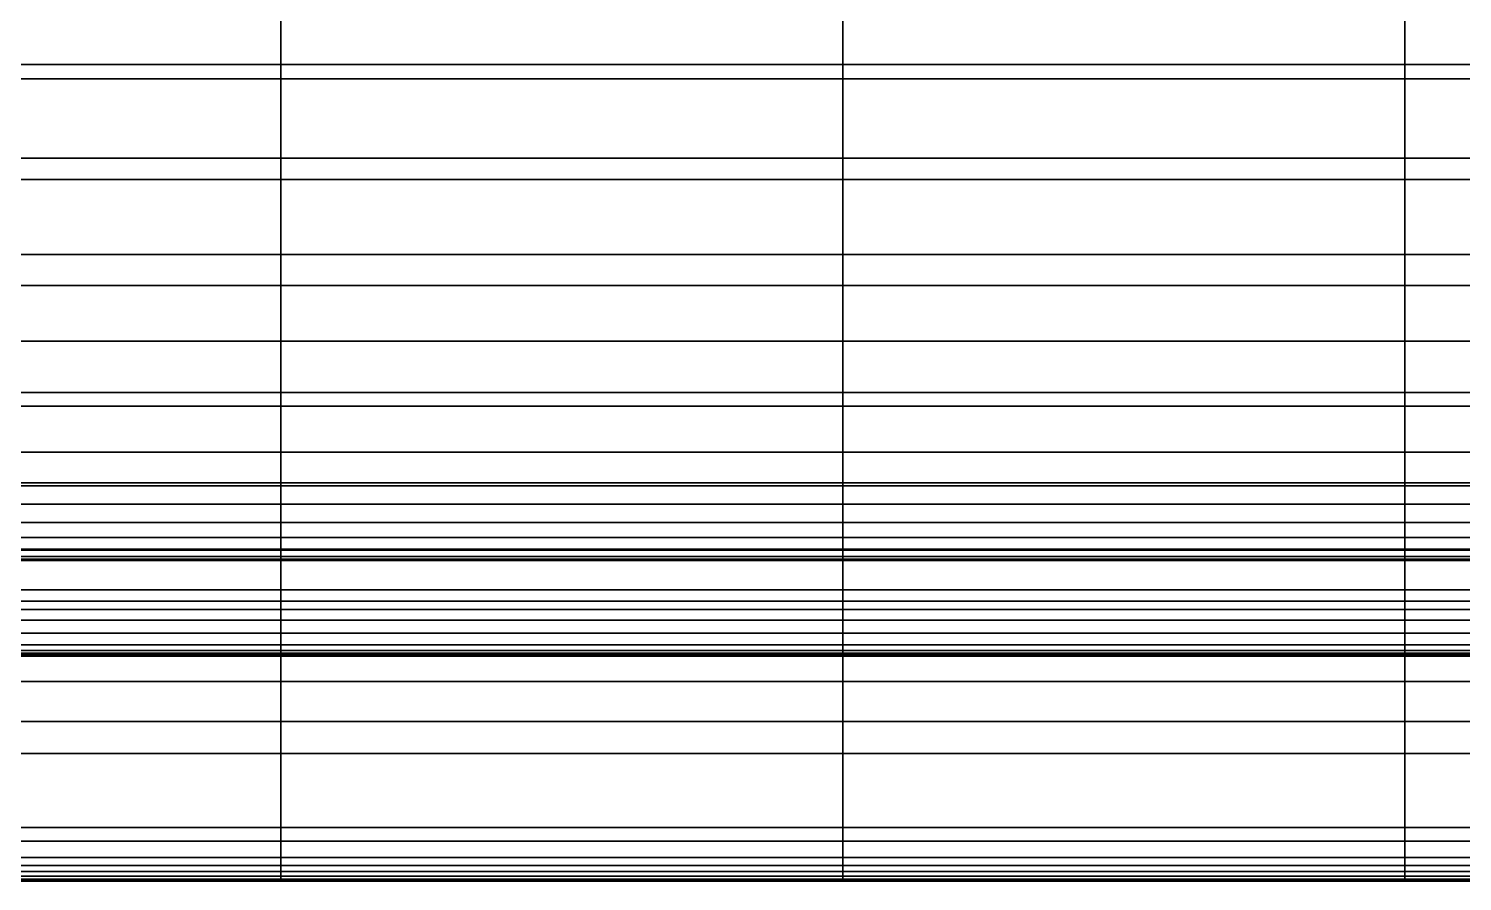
# Model space of a CAD drawing. Header units: inches. Extents: x -89 to 111, y 0 to 7.
# Drawn here: x -82.7 to -76.4, y 0 to 3.74 of the extents above; entities that cross this region are included whole.
import ezdxf

# ---------------------------------------------------------------- set-up
doc = ezdxf.new("R2010")
doc.units = ezdxf.units.IN
doc.header["$MEASUREMENT"] = 0

msp = doc.modelspace()

# ---------------------------------------------------------------- linework, layer by layer
for points in [[(-81.5926, 3.5845, -1.7464), (-84.0617, 3.5845, -1.7464), (-84.0617, 3.9788, -1.6608), (-81.5926, 3.9788, -1.6608)], [(-79.1235, 3.5845, -1.7464), (-81.5926, 3.5845, -1.7464), (-81.5926, 3.9788, -1.6608), (-79.1235, 3.9788, -1.6608)], [(-76.6543, 3.5845, -1.7464), (-79.1235, 3.5845, -1.7464), (-79.1235, 3.9788, -1.6608), (-76.6543, 3.9788, -1.6608)], [(-74.1852, 3.5845, -1.7464), (-76.6543, 3.5845, -1.7464), (-76.6543, 3.9788, -1.6608), (-74.1852, 3.9788, -1.6608)], [(-81.5926, 3.9211, -0.8165), (-84.0617, 3.9211, -0.8165), (-84.0617, 3.521, -0.8966), (-81.5926, 3.521, -0.8966)], [(-79.1235, 3.9211, -0.8165), (-81.5926, 3.9211, -0.8165), (-81.5926, 3.521, -0.8966), (-79.1235, 3.521, -0.8966)], [(-76.6543, 3.9211, -0.8165), (-79.1235, 3.9211, -0.8165), (-79.1235, 3.521, -0.8966), (-76.6543, 3.521, -0.8966)], [(-74.1852, 3.9211, -0.8165), (-76.6543, 3.9211, -0.8165), (-76.6543, 3.521, -0.8966), (-74.1852, 3.521, -0.8966)], [(-81.5926, 3.1723, -1.809), (-84.0617, 3.1723, -1.809), (-84.0617, 3.5845, -1.7464), (-81.5926, 3.5845, -1.7464)], [(-79.1235, 3.1723, -1.809), (-81.5926, 3.1723, -1.809), (-81.5926, 3.5845, -1.7464), (-79.1235, 3.5845, -1.7464)], [(-76.6543, 3.1723, -1.809), (-79.1235, 3.1723, -1.809), (-79.1235, 3.5845, -1.7464), (-76.6543, 3.5845, -1.7464)], [(-74.1852, 3.1723, -1.809), (-76.6543, 3.1723, -1.809), (-76.6543, 3.5845, -1.7464), (-74.1852, 3.5845, -1.7464)], [(-81.5926, 3.521, -0.8966), (-84.0617, 3.521, -0.8966), (-84.0617, 3.0792, -0.9491), (-81.5926, 3.0792, -0.9491)], [(-79.1235, 3.521, -0.8966), (-81.5926, 3.521, -0.8966), (-81.5926, 3.0792, -0.9491), (-79.1235, 3.0792, -0.9491)], [(-76.6543, 3.521, -0.8966), (-79.1235, 3.521, -0.8966), (-79.1235, 3.0792, -0.9491), (-76.6543, 3.0792, -0.9491)], [(-74.1852, 3.521, -0.8966), (-76.6543, 3.521, -0.8966), (-76.6543, 3.0792, -0.9491), (-74.1852, 3.0792, -0.9491)], [(-81.5926, 2.7495, -1.8339), (-84.0617, 2.7495, -1.8339), (-84.0617, 3.1723, -1.809), (-81.5926, 3.1723, -1.809)], [(-79.1235, 2.7495, -1.8339), (-81.5926, 2.7495, -1.8339), (-81.5926, 3.1723, -1.809), (-79.1235, 3.1723, -1.809)], [(-76.6543, 2.7495, -1.8339), (-79.1235, 2.7495, -1.8339), (-79.1235, 3.1723, -1.809), (-76.6543, 3.1723, -1.809)], [(-74.1852, 2.7495, -1.8339), (-76.6543, 2.7495, -1.8339), (-76.6543, 3.1723, -1.809), (-74.1852, 3.1723, -1.809)], [(-81.5926, 3.0792, -0.9491), (-84.0617, 3.0792, -0.9491), (-84.0617, 2.6141, -0.9722), (-81.5926, 2.6141, -0.9722)], [(-79.1235, 3.0792, -0.9491), (-81.5926, 3.0792, -0.9491), (-81.5926, 2.6141, -0.9722), (-79.1235, 2.6141, -0.9722)], [(-76.6543, 3.0792, -0.9491), (-79.1235, 3.0792, -0.9491), (-79.1235, 2.6141, -0.9722), (-76.6543, 2.6141, -0.9722)], [(-74.1852, 3.0792, -0.9491), (-76.6543, 3.0792, -0.9491), (-76.6543, 2.6141, -0.9722), (-74.1852, 2.6141, -0.9722)], [(-81.5926, 2.3692, -1.8389), (-84.0617, 2.3692, -1.8389), (-84.0617, 2.7495, -1.8339), (-81.5926, 2.7495, -1.8339)], [(-79.1235, 2.3692, -1.8389), (-81.5926, 2.3692, -1.8389), (-81.5926, 2.7495, -1.8339), (-79.1235, 2.7495, -1.8339)], [(-76.6543, 2.3692, -1.8389), (-79.1235, 2.3692, -1.8389), (-79.1235, 2.7495, -1.8339), (-76.6543, 2.7495, -1.8339)], [(-74.1852, 2.3692, -1.8389), (-76.6543, 2.3692, -1.8389), (-76.6543, 2.7495, -1.8339), (-74.1852, 2.7495, -1.8339)], [(-81.5926, 2.6141, -0.9722), (-84.0617, 2.6141, -0.9722), (-84.0617, 2.1439, -0.9643), (-81.5926, 2.1439, -0.9643)], [(-79.1235, 2.6141, -0.9722), (-81.5926, 2.6141, -0.9722), (-81.5926, 2.1439, -0.9643), (-79.1235, 2.1439, -0.9643)], [(-76.6543, 2.6141, -0.9722), (-79.1235, 2.6141, -0.9722), (-79.1235, 2.1439, -0.9643), (-76.6543, 2.1439, -0.9643)], [(-74.1852, 2.6141, -0.9722), (-76.6543, 2.6141, -0.9722), (-76.6543, 2.1439, -0.9643), (-74.1852, 2.1439, -0.9643)], [(-81.5926, 2.0845, -1.8419), (-84.0617, 2.0845, -1.8419), (-84.0617, 2.3692, -1.8389), (-81.5926, 2.3692, -1.8389)], [(-79.1235, 2.0845, -1.8419), (-81.5926, 2.0845, -1.8419), (-81.5926, 2.3692, -1.8389), (-79.1235, 2.3692, -1.8389)], [(-76.6543, 2.0845, -1.8419), (-79.1235, 2.0845, -1.8419), (-79.1235, 2.3692, -1.8389), (-76.6543, 2.3692, -1.8389)], [(-74.1852, 2.0845, -1.8419), (-76.6543, 2.0845, -1.8419), (-76.6543, 2.3692, -1.8389), (-74.1852, 2.3692, -1.8389)], [(-81.5926, 2.1439, -0.9643), (-84.0617, 2.1439, -0.9643), (-84.0617, 1.7345, -0.9347), (-81.5926, 1.7345, -0.9347)], [(-79.1235, 2.1439, -0.9643), (-81.5926, 2.1439, -0.9643), (-81.5926, 1.7345, -0.9347), (-79.1235, 1.7345, -0.9347)], [(-76.6543, 2.1439, -0.9643), (-79.1235, 2.1439, -0.9643), (-79.1235, 1.7345, -0.9347), (-76.6543, 1.7345, -0.9347)], [(-74.1852, 2.1439, -0.9643), (-76.6543, 2.1439, -0.9643), (-76.6543, 1.7345, -0.9347), (-74.1852, 1.7345, -0.9347)], [(-81.5926, 1.8817, -1.849), (-84.0617, 1.8817, -1.849), (-84.0617, 2.0845, -1.8419), (-81.5926, 2.0845, -1.8419)], [(-79.1235, 1.8817, -1.849), (-81.5926, 1.8817, -1.849), (-81.5926, 2.0845, -1.8419), (-79.1235, 2.0845, -1.8419)], [(-76.6543, 1.8817, -1.849), (-79.1235, 1.8817, -1.849), (-79.1235, 2.0845, -1.8419), (-76.6543, 2.0845, -1.8419)], [(-74.1852, 1.8817, -1.849), (-76.6543, 1.8817, -1.849), (-76.6543, 2.0845, -1.8419), (-74.1852, 2.0845, -1.8419)], [(-81.5926, 1.7471, -1.8662), (-84.0617, 1.7471, -1.8662), (-84.0617, 1.8817, -1.849), (-81.5926, 1.8817, -1.849)], [(-79.1235, 1.7471, -1.8662), (-81.5926, 1.7471, -1.8662), (-81.5926, 1.8817, -1.849), (-79.1235, 1.8817, -1.849)], [(-76.6543, 1.7471, -1.8662), (-79.1235, 1.7471, -1.8662), (-79.1235, 1.8817, -1.849), (-76.6543, 1.8817, -1.849)], [(-74.1852, 1.7471, -1.8662), (-76.6543, 1.7471, -1.8662), (-76.6543, 1.8817, -1.849), (-74.1852, 1.8817, -1.849)], [(-81.5926, 1.6533, -1.9027), (-84.0617, 1.6533, -1.9027), (-84.0617, 1.7471, -1.8662), (-81.5926, 1.7471, -1.8662)], [(-81.5926, 1.7345, -0.9347), (-84.0617, 1.7345, -0.9347), (-84.0617, 1.4518, -0.8929), (-81.5926, 1.4518, -0.8929)], [(-79.1235, 1.6533, -1.9027), (-81.5926, 1.6533, -1.9027), (-81.5926, 1.7471, -1.8662), (-79.1235, 1.7471, -1.8662)], [(-79.1235, 1.7345, -0.9347), (-81.5926, 1.7345, -0.9347), (-81.5926, 1.4518, -0.8929), (-79.1235, 1.4518, -0.8929)], [(-76.6543, 1.6533, -1.9027), (-79.1235, 1.6533, -1.9027), (-79.1235, 1.7471, -1.8662), (-76.6543, 1.7471, -1.8662)], [(-76.6543, 1.7345, -0.9347), (-79.1235, 1.7345, -0.9347), (-79.1235, 1.4518, -0.8929), (-76.6543, 1.4518, -0.8929)], [(-74.1852, 1.6533, -1.9027), (-76.6543, 1.6533, -1.9027), (-76.6543, 1.7471, -1.8662), (-74.1852, 1.7471, -1.8662)], [(-74.1852, 1.7345, -0.9347), (-76.6543, 1.7345, -0.9347), (-76.6543, 1.4518, -0.8929), (-74.1852, 1.4518, -0.8929)], [(-81.5926, 1.5728, -1.9678), (-84.0617, 1.5728, -1.9678), (-84.0617, 1.6533, -1.9027), (-81.5926, 1.6533, -1.9027)], [(-79.1235, 1.5728, -1.9678), (-81.5926, 1.5728, -1.9678), (-81.5926, 1.6533, -1.9027), (-79.1235, 1.6533, -1.9027)], [(-76.6543, 1.5728, -1.9678), (-79.1235, 1.5728, -1.9678), (-79.1235, 1.6533, -1.9027), (-76.6543, 1.6533, -1.9027)], [(-74.1852, 1.5728, -1.9678), (-76.6543, 1.5728, -1.9678), (-76.6543, 1.6533, -1.9027), (-74.1852, 1.6533, -1.9027)], [(-81.5926, 1.5068, -2.046), (-84.0617, 1.5068, -2.046), (-84.0617, 1.5728, -1.9678), (-81.5926, 1.5728, -1.9678)], [(-79.1235, 1.5068, -2.046), (-81.5926, 1.5068, -2.046), (-81.5926, 1.5728, -1.9678), (-79.1235, 1.5728, -1.9678)], [(-76.6543, 1.5068, -2.046), (-79.1235, 1.5068, -2.046), (-79.1235, 1.5728, -1.9678), (-76.6543, 1.5728, -1.9678)], [(-74.1852, 1.5068, -2.046), (-76.6543, 1.5068, -2.046), (-76.6543, 1.5728, -1.9678), (-74.1852, 1.5728, -1.9678)], [(-81.5926, 1.4563, -2.122), (-84.0617, 1.4563, -2.122), (-84.0617, 1.5068, -2.046), (-81.5926, 1.5068, -2.046)], [(-81.5926, 1.4241, -2.1787), (-84.0617, 1.4241, -2.1787), (-84.0617, 1.4563, -2.122), (-81.5926, 1.4563, -2.122)], [(-81.5926, 1.4518, -0.8929), (-84.0617, 1.4518, -0.8929), (-84.0617, 1.2769, -0.8555), (-81.5926, 1.2769, -0.8555)], [(-79.1235, 1.4563, -2.122), (-81.5926, 1.4563, -2.122), (-81.5926, 1.5068, -2.046), (-79.1235, 1.5068, -2.046)], [(-79.1235, 1.4241, -2.1787), (-81.5926, 1.4241, -2.1787), (-81.5926, 1.4563, -2.122), (-79.1235, 1.4563, -2.122)], [(-79.1235, 1.4518, -0.8929), (-81.5926, 1.4518, -0.8929), (-81.5926, 1.2769, -0.8555), (-79.1235, 1.2769, -0.8555)], [(-76.6543, 1.4563, -2.122), (-79.1235, 1.4563, -2.122), (-79.1235, 1.5068, -2.046), (-76.6543, 1.5068, -2.046)], [(-76.6543, 1.4241, -2.1787), (-79.1235, 1.4241, -2.1787), (-79.1235, 1.4563, -2.122), (-76.6543, 1.4563, -2.122)], [(-76.6543, 1.4518, -0.8929), (-79.1235, 1.4518, -0.8929), (-79.1235, 1.2769, -0.8555), (-76.6543, 1.2769, -0.8555)], [(-74.1852, 1.4563, -2.122), (-76.6543, 1.4563, -2.122), (-76.6543, 1.5068, -2.046), (-74.1852, 1.5068, -2.046)], [(-74.1852, 1.4241, -2.1787), (-76.6543, 1.4241, -2.1787), (-76.6543, 1.4563, -2.122), (-74.1852, 1.4563, -2.122)], [(-74.1852, 1.4518, -0.8929), (-76.6543, 1.4518, -0.8929), (-76.6543, 1.2769, -0.8555), (-74.1852, 1.2769, -0.8555)], [(-81.5926, 1.4127, -2.1988), (-84.0617, 1.4127, -2.1988), (-84.0617, 1.4241, -2.1787), (-81.5926, 1.4241, -2.1787)], [(-81.5926, 1.4107, -2.2002), (-84.0617, 1.4107, -2.2002), (-84.0617, 1.4127, -2.1988), (-81.5926, 1.4127, -2.1988)], [(-81.5926, 1.4068, -2.2007), (-84.0617, 1.4068, -2.2007), (-84.0617, 1.4107, -2.2002), (-81.5926, 1.4107, -2.2002)], [(-81.5926, 1.2276, -2.2013), (-84.0617, 1.2276, -2.2013), (-84.0617, 1.4068, -2.2007), (-81.5926, 1.4068, -2.2007)], [(-79.1235, 1.4127, -2.1988), (-81.5926, 1.4127, -2.1988), (-81.5926, 1.4241, -2.1787), (-79.1235, 1.4241, -2.1787)], [(-79.1235, 1.4107, -2.2002), (-81.5926, 1.4107, -2.2002), (-81.5926, 1.4127, -2.1988), (-79.1235, 1.4127, -2.1988)], [(-79.1235, 1.4068, -2.2007), (-81.5926, 1.4068, -2.2007), (-81.5926, 1.4107, -2.2002), (-79.1235, 1.4107, -2.2002)], [(-79.1235, 1.2276, -2.2013), (-81.5926, 1.2276, -2.2013), (-81.5926, 1.4068, -2.2007), (-79.1235, 1.4068, -2.2007)], [(-76.6543, 1.4127, -2.1988), (-79.1235, 1.4127, -2.1988), (-79.1235, 1.4241, -2.1787), (-76.6543, 1.4241, -2.1787)], [(-76.6543, 1.4107, -2.2002), (-79.1235, 1.4107, -2.2002), (-79.1235, 1.4127, -2.1988), (-76.6543, 1.4127, -2.1988)], [(-76.6543, 1.4068, -2.2007), (-79.1235, 1.4068, -2.2007), (-79.1235, 1.4107, -2.2002), (-76.6543, 1.4107, -2.2002)], [(-76.6543, 1.2276, -2.2013), (-79.1235, 1.2276, -2.2013), (-79.1235, 1.4068, -2.2007), (-76.6543, 1.4068, -2.2007)], [(-74.1852, 1.4127, -2.1988), (-76.6543, 1.4127, -2.1988), (-76.6543, 1.4241, -2.1787), (-74.1852, 1.4241, -2.1787)], [(-74.1852, 1.4107, -2.2002), (-76.6543, 1.4107, -2.2002), (-76.6543, 1.4127, -2.1988), (-74.1852, 1.4127, -2.1988)], [(-74.1852, 1.4068, -2.2007), (-76.6543, 1.4068, -2.2007), (-76.6543, 1.4107, -2.2002), (-74.1852, 1.4107, -2.2002)], [(-74.1852, 1.2276, -2.2013), (-76.6543, 1.2276, -2.2013), (-76.6543, 1.4068, -2.2007), (-74.1852, 1.4068, -2.2007)], [(-81.5926, 1.2769, -0.8555), (-84.0617, 1.2769, -0.8555), (-84.0617, 1.191, -0.8393), (-81.5926, 1.191, -0.8393)], [(-79.1235, 1.2769, -0.8555), (-81.5926, 1.2769, -0.8555), (-81.5926, 1.191, -0.8393), (-79.1235, 1.191, -0.8393)], [(-76.6543, 1.2769, -0.8555), (-79.1235, 1.2769, -0.8555), (-79.1235, 1.191, -0.8393), (-76.6543, 1.191, -0.8393)], [(-74.1852, 1.2769, -0.8555), (-76.6543, 1.2769, -0.8555), (-76.6543, 1.191, -0.8393), (-74.1852, 1.191, -0.8393)], [(-81.5926, 0.6999, -2.203), (-84.0617, 0.6999, -2.203), (-84.0617, 1.2276, -2.2013), (-81.5926, 1.2276, -2.2013)], [(-79.1235, 0.6999, -2.203), (-81.5926, 0.6999, -2.203), (-81.5926, 1.2276, -2.2013), (-79.1235, 1.2276, -2.2013)], [(-76.6543, 0.6999, -2.203), (-79.1235, 0.6999, -2.203), (-79.1235, 1.2276, -2.2013), (-76.6543, 1.2276, -2.2013)], [(-74.1852, 0.6999, -2.203), (-76.6543, 0.6999, -2.203), (-76.6543, 1.2276, -2.2013), (-74.1852, 1.2276, -2.2013)], [(-81.5926, 1.191, -0.8393), (-84.0617, 1.191, -0.8393), (-84.0617, 1.1443, -0.8407), (-81.5926, 1.1443, -0.8407)], [(-81.5926, 1.1443, -0.8407), (-84.0617, 1.1443, -0.8407), (-84.0617, 1.087, -0.8565), (-81.5926, 1.087, -0.8565)], [(-79.1235, 1.191, -0.8393), (-81.5926, 1.191, -0.8393), (-81.5926, 1.1443, -0.8407), (-79.1235, 1.1443, -0.8407)], [(-79.1235, 1.1443, -0.8407), (-81.5926, 1.1443, -0.8407), (-81.5926, 1.087, -0.8565), (-79.1235, 1.087, -0.8565)], [(-76.6543, 1.191, -0.8393), (-79.1235, 1.191, -0.8393), (-79.1235, 1.1443, -0.8407), (-76.6543, 1.1443, -0.8407)], [(-76.6543, 1.1443, -0.8407), (-79.1235, 1.1443, -0.8407), (-79.1235, 1.087, -0.8565), (-76.6543, 1.087, -0.8565)], [(-74.1852, 1.191, -0.8393), (-76.6543, 1.191, -0.8393), (-76.6543, 1.1443, -0.8407), (-74.1852, 1.1443, -0.8407)], [(-74.1852, 1.1443, -0.8407), (-76.6543, 1.1443, -0.8407), (-76.6543, 1.087, -0.8565), (-74.1852, 1.087, -0.8565)], [(-81.5926, 1.087, -0.8565), (-84.0617, 1.087, -0.8565), (-84.0617, 1.0366, -0.8876), (-81.5926, 1.0366, -0.8876)], [(-79.1235, 1.087, -0.8565), (-81.5926, 1.087, -0.8565), (-81.5926, 1.0366, -0.8876), (-79.1235, 1.0366, -0.8876)], [(-76.6543, 1.087, -0.8565), (-79.1235, 1.087, -0.8565), (-79.1235, 1.0366, -0.8876), (-76.6543, 1.0366, -0.8876)], [(-74.1852, 1.087, -0.8565), (-76.6543, 1.087, -0.8565), (-76.6543, 1.0366, -0.8876), (-74.1852, 1.0366, -0.8876)], [(-81.5926, 1.0366, -0.8876), (-84.0617, 1.0366, -0.8876), (-84.0617, 1.0105, -0.9353), (-81.5926, 1.0105, -0.9353)], [(-81.5926, 1.0105, -0.9353), (-84.0617, 1.0105, -0.9353), (-84.0617, 0.9995, -0.9848), (-81.5926, 0.9995, -0.9848)], [(-79.1235, 1.0366, -0.8876), (-81.5926, 1.0366, -0.8876), (-81.5926, 1.0105, -0.9353), (-79.1235, 1.0105, -0.9353)], [(-79.1235, 1.0105, -0.9353), (-81.5926, 1.0105, -0.9353), (-81.5926, 0.9995, -0.9848), (-79.1235, 0.9995, -0.9848)], [(-76.6543, 1.0366, -0.8876), (-79.1235, 1.0366, -0.8876), (-79.1235, 1.0105, -0.9353), (-76.6543, 1.0105, -0.9353)], [(-76.6543, 1.0105, -0.9353), (-79.1235, 1.0105, -0.9353), (-79.1235, 0.9995, -0.9848), (-76.6543, 0.9995, -0.9848)], [(-74.1852, 1.0366, -0.8876), (-76.6543, 1.0366, -0.8876), (-76.6543, 1.0105, -0.9353), (-74.1852, 1.0105, -0.9353)], [(-74.1852, 1.0105, -0.9353), (-76.6543, 1.0105, -0.9353), (-76.6543, 0.9995, -0.9848), (-74.1852, 0.9995, -0.9848)], [(-81.5926, 0.9995, -0.9848), (-84.0617, 0.9995, -0.9848), (-84.0617, 0.9948, -1.0217), (-81.5926, 0.9948, -1.0217)], [(-81.5926, 0.9948, -1.0217), (-84.0617, 0.9948, -1.0217), (-84.0617, 0.9936, -1.0456), (-81.5926, 0.9936, -1.0456)], [(-81.5926, 0.9936, -1.0456), (-84.0617, 0.9936, -1.0456), (-84.0617, 0.9932, -1.0566), (-81.5926, 0.9932, -1.0566)], [(-81.5926, 0.9932, -1.0566), (-84.0617, 0.9932, -1.0566), (-84.0617, 0.9915, -1.0601), (-81.5926, 0.9915, -1.0601)], [(-81.5926, 0.9915, -1.0601), (-84.0617, 0.9915, -1.0601), (-84.0617, 0.986, -1.0612), (-81.5926, 0.986, -1.0612)], [(-81.5926, 0.986, -1.0612), (-84.0617, 0.986, -1.0612), (-84.0617, 0.8755, -1.0612), (-81.5926, 0.8755, -1.0612)], [(-79.1235, 0.9995, -0.9848), (-81.5926, 0.9995, -0.9848), (-81.5926, 0.9948, -1.0217), (-79.1235, 0.9948, -1.0217)], [(-79.1235, 0.9948, -1.0217), (-81.5926, 0.9948, -1.0217), (-81.5926, 0.9936, -1.0456), (-79.1235, 0.9936, -1.0456)], [(-79.1235, 0.9936, -1.0456), (-81.5926, 0.9936, -1.0456), (-81.5926, 0.9932, -1.0566), (-79.1235, 0.9932, -1.0566)], [(-79.1235, 0.9932, -1.0566), (-81.5926, 0.9932, -1.0566), (-81.5926, 0.9915, -1.0601), (-79.1235, 0.9915, -1.0601)], [(-79.1235, 0.9915, -1.0601), (-81.5926, 0.9915, -1.0601), (-81.5926, 0.986, -1.0612), (-79.1235, 0.986, -1.0612)], [(-79.1235, 0.986, -1.0612), (-81.5926, 0.986, -1.0612), (-81.5926, 0.8755, -1.0612), (-79.1235, 0.8755, -1.0612)], [(-76.6543, 0.9995, -0.9848), (-79.1235, 0.9995, -0.9848), (-79.1235, 0.9948, -1.0217), (-76.6543, 0.9948, -1.0217)], [(-76.6543, 0.9948, -1.0217), (-79.1235, 0.9948, -1.0217), (-79.1235, 0.9936, -1.0456), (-76.6543, 0.9936, -1.0456)], [(-76.6543, 0.9936, -1.0456), (-79.1235, 0.9936, -1.0456), (-79.1235, 0.9932, -1.0566), (-76.6543, 0.9932, -1.0566)], [(-76.6543, 0.9932, -1.0566), (-79.1235, 0.9932, -1.0566), (-79.1235, 0.9915, -1.0601), (-76.6543, 0.9915, -1.0601)], [(-76.6543, 0.9915, -1.0601), (-79.1235, 0.9915, -1.0601), (-79.1235, 0.986, -1.0612), (-76.6543, 0.986, -1.0612)], [(-76.6543, 0.986, -1.0612), (-79.1235, 0.986, -1.0612), (-79.1235, 0.8755, -1.0612), (-76.6543, 0.8755, -1.0612)], [(-74.1852, 0.9995, -0.9848), (-76.6543, 0.9995, -0.9848), (-76.6543, 0.9948, -1.0217), (-74.1852, 0.9948, -1.0217)], [(-74.1852, 0.9948, -1.0217), (-76.6543, 0.9948, -1.0217), (-76.6543, 0.9936, -1.0456), (-74.1852, 0.9936, -1.0456)], [(-74.1852, 0.9936, -1.0456), (-76.6543, 0.9936, -1.0456), (-76.6543, 0.9932, -1.0566), (-74.1852, 0.9932, -1.0566)], [(-74.1852, 0.9932, -1.0566), (-76.6543, 0.9932, -1.0566), (-76.6543, 0.9915, -1.0601), (-74.1852, 0.9915, -1.0601)], [(-74.1852, 0.9915, -1.0601), (-76.6543, 0.9915, -1.0601), (-76.6543, 0.986, -1.0612), (-74.1852, 0.986, -1.0612)], [(-74.1852, 0.986, -1.0612), (-76.6543, 0.986, -1.0612), (-76.6543, 0.8755, -1.0612), (-74.1852, 0.8755, -1.0612)], [(-81.5926, 0.8755, -1.0612), (-84.0617, 0.8755, -1.0612), (-84.0617, 0.5587, -1.0612), (-81.5926, 0.5587, -1.0612)], [(-79.1235, 0.8755, -1.0612), (-81.5926, 0.8755, -1.0612), (-81.5926, 0.5587, -1.0612), (-79.1235, 0.5587, -1.0612)], [(-76.6543, 0.8755, -1.0612), (-79.1235, 0.8755, -1.0612), (-79.1235, 0.5587, -1.0612), (-76.6543, 0.5587, -1.0612)], [(-74.1852, 0.8755, -1.0612), (-76.6543, 0.8755, -1.0612), (-76.6543, 0.5587, -1.0612), (-74.1852, 0.5587, -1.0612)], [(-81.5926, 0.1734, -2.2047), (-84.0617, 0.1734, -2.2047), (-84.0617, 0.6999, -2.203), (-81.5926, 0.6999, -2.203)], [(-79.1235, 0.1734, -2.2047), (-81.5926, 0.1734, -2.2047), (-81.5926, 0.6999, -2.203), (-79.1235, 0.6999, -2.203)], [(-76.6543, 0.1734, -2.2047), (-79.1235, 0.1734, -2.2047), (-79.1235, 0.6999, -2.203), (-76.6543, 0.6999, -2.203)], [(-74.1852, 0.1734, -2.2047), (-76.6543, 0.1734, -2.2047), (-76.6543, 0.6999, -2.203), (-74.1852, 0.6999, -2.203)], [(-81.5926, 0.5587, -1.0612), (-84.0617, 0.5587, -1.0612), (-84.0617, 0.2346, -1.067), (-81.5926, 0.2346, -1.067)], [(-79.1235, 0.5587, -1.0612), (-81.5926, 0.5587, -1.0612), (-81.5926, 0.2346, -1.067), (-79.1235, 0.2346, -1.067)], [(-76.6543, 0.5587, -1.0612), (-79.1235, 0.5587, -1.0612), (-79.1235, 0.2346, -1.067), (-76.6543, 0.2346, -1.067)], [(-74.1852, 0.5587, -1.0612), (-76.6543, 0.5587, -1.0612), (-76.6543, 0.2346, -1.067), (-74.1852, 0.2346, -1.067)], [(-81.5926, 0.2346, -1.067), (-84.0617, 0.2346, -1.067), (-84.0617, 0.1017, -1.0845), (-81.5926, 0.1017, -1.0845)], [(-79.1235, 0.2346, -1.067), (-81.5926, 0.2346, -1.067), (-81.5926, 0.1017, -1.0845), (-79.1235, 0.1017, -1.0845)], [(-76.6543, 0.2346, -1.067), (-79.1235, 0.2346, -1.067), (-79.1235, 0.1017, -1.0845), (-76.6543, 0.1017, -1.0845)], [(-74.1852, 0.2346, -1.067), (-76.6543, 0.2346, -1.067), (-76.6543, 0.1017, -1.0845), (-74.1852, 0.1017, -1.0845)], [(-81.5926, -0.0021, -2.2055), (-84.0617, -0.0021, -2.2055), (-84.0617, 0.1734, -2.2047), (-81.5926, 0.1734, -2.2047)], [(-79.1235, -0.0021, -2.2055), (-81.5926, -0.0021, -2.2055), (-81.5926, 0.1734, -2.2047), (-79.1235, 0.1734, -2.2047)], [(-76.6543, -0.0021, -2.2055), (-79.1235, -0.0021, -2.2055), (-79.1235, 0.1734, -2.2047), (-76.6543, 0.1734, -2.2047)], [(-74.1852, -0.0021, -2.2055), (-76.6543, -0.0021, -2.2055), (-76.6543, 0.1734, -2.2047), (-74.1852, 0.1734, -2.2047)], [(-81.5926, 0.1017, -1.0845), (-84.0617, 0.1017, -1.0845), (-84.0617, 0.0679, -1.1115), (-81.5926, 0.0679, -1.1115)], [(-81.5926, 0.0679, -1.1115), (-84.0617, 0.0679, -1.1115), (-84.0617, 0.0406, -1.1459), (-81.5926, 0.0406, -1.1459)], [(-79.1235, 0.1017, -1.0845), (-81.5926, 0.1017, -1.0845), (-81.5926, 0.0679, -1.1115), (-79.1235, 0.0679, -1.1115)], [(-79.1235, 0.0679, -1.1115), (-81.5926, 0.0679, -1.1115), (-81.5926, 0.0406, -1.1459), (-79.1235, 0.0406, -1.1459)], [(-76.6543, 0.1017, -1.0845), (-79.1235, 0.1017, -1.0845), (-79.1235, 0.0679, -1.1115), (-76.6543, 0.0679, -1.1115)], [(-76.6543, 0.0679, -1.1115), (-79.1235, 0.0679, -1.1115), (-79.1235, 0.0406, -1.1459), (-76.6543, 0.0406, -1.1459)], [(-74.1852, 0.1017, -1.0845), (-76.6543, 0.1017, -1.0845), (-76.6543, 0.0679, -1.1115), (-74.1852, 0.0679, -1.1115)], [(-74.1852, 0.0679, -1.1115), (-76.6543, 0.0679, -1.1115), (-76.6543, 0.0406, -1.1459), (-74.1852, 0.0406, -1.1459)], [(-81.5926, 0.0406, -1.1459), (-84.0617, 0.0406, -1.1459), (-84.0617, 0.0202, -1.1966), (-81.5926, 0.0202, -1.1966)], [(-81.5926, 0.0202, -1.1966), (-84.0617, 0.0202, -1.1966), (-84.0617, 0.0072, -1.2728), (-81.5926, 0.0072, -1.2728)], [(-81.5926, 0.0072, -1.2728), (-84.0617, 0.0072, -1.2728), (-84.0617, 0.0002, -1.444), (-81.5926, 0.0002, -1.444)], [(-81.5926, 0.0002, -1.444), (-84.0617, 0.0002, -1.444), (-84.0617, -0.0021, -1.7793), (-81.5926, -0.0021, -1.7793)], [(-79.1235, 0.0406, -1.1459), (-81.5926, 0.0406, -1.1459), (-81.5926, 0.0202, -1.1966), (-79.1235, 0.0202, -1.1966)], [(-79.1235, 0.0202, -1.1966), (-81.5926, 0.0202, -1.1966), (-81.5926, 0.0072, -1.2728), (-79.1235, 0.0072, -1.2728)], [(-79.1235, 0.0072, -1.2728), (-81.5926, 0.0072, -1.2728), (-81.5926, 0.0002, -1.444), (-79.1235, 0.0002, -1.444)], [(-79.1235, 0.0002, -1.444), (-81.5926, 0.0002, -1.444), (-81.5926, -0.0021, -1.7793), (-79.1235, -0.0021, -1.7793)], [(-76.6543, 0.0406, -1.1459), (-79.1235, 0.0406, -1.1459), (-79.1235, 0.0202, -1.1966), (-76.6543, 0.0202, -1.1966)], [(-76.6543, 0.0202, -1.1966), (-79.1235, 0.0202, -1.1966), (-79.1235, 0.0072, -1.2728), (-76.6543, 0.0072, -1.2728)], [(-76.6543, 0.0072, -1.2728), (-79.1235, 0.0072, -1.2728), (-79.1235, 0.0002, -1.444), (-76.6543, 0.0002, -1.444)], [(-76.6543, 0.0002, -1.444), (-79.1235, 0.0002, -1.444), (-79.1235, -0.0021, -1.7793), (-76.6543, -0.0021, -1.7793)], [(-74.1852, 0.0406, -1.1459), (-76.6543, 0.0406, -1.1459), (-76.6543, 0.0202, -1.1966), (-74.1852, 0.0202, -1.1966)], [(-74.1852, 0.0202, -1.1966), (-76.6543, 0.0202, -1.1966), (-76.6543, 0.0072, -1.2728), (-74.1852, 0.0072, -1.2728)], [(-74.1852, 0.0072, -1.2728), (-76.6543, 0.0072, -1.2728), (-76.6543, 0.0002, -1.444), (-74.1852, 0.0002, -1.444)], [(-74.1852, 0.0002, -1.444), (-76.6543, 0.0002, -1.444), (-76.6543, -0.0021, -1.7793), (-74.1852, -0.0021, -1.7793)], [(-81.5926, -0.0021, -1.7793), (-84.0617, -0.0021, -1.7793), (-84.0617, -0.0021, -2.0935), (-81.5926, -0.0021, -2.0935)], [(-81.5926, -0.0021, -2.0935), (-84.0617, -0.0021, -2.0935), (-84.0617, -0.0021, -2.2013), (-81.5926, -0.0021, -2.2013)], [(-81.5926, -0.0021, -2.2013), (-84.0617, -0.0021, -2.2013), (-84.0617, -0.0021, -2.2047), (-81.5926, -0.0021, -2.2047)], [(-81.5926, -0.0021, -2.2047), (-84.0617, -0.0021, -2.2047), (-84.0617, -0.0021, -2.2055), (-81.5926, -0.0021, -2.2055)], [(-79.1235, -0.0021, -1.7793), (-81.5926, -0.0021, -1.7793), (-81.5926, -0.0021, -2.0935), (-79.1235, -0.0021, -2.0935)], [(-79.1235, -0.0021, -2.0935), (-81.5926, -0.0021, -2.0935), (-81.5926, -0.0021, -2.2013), (-79.1235, -0.0021, -2.2013)], [(-79.1235, -0.0021, -2.2013), (-81.5926, -0.0021, -2.2013), (-81.5926, -0.0021, -2.2047), (-79.1235, -0.0021, -2.2047)], [(-79.1235, -0.0021, -2.2047), (-81.5926, -0.0021, -2.2047), (-81.5926, -0.0021, -2.2055), (-79.1235, -0.0021, -2.2055)], [(-76.6543, -0.0021, -1.7793), (-79.1235, -0.0021, -1.7793), (-79.1235, -0.0021, -2.0935), (-76.6543, -0.0021, -2.0935)], [(-76.6543, -0.0021, -2.0935), (-79.1235, -0.0021, -2.0935), (-79.1235, -0.0021, -2.2013), (-76.6543, -0.0021, -2.2013)], [(-76.6543, -0.0021, -2.2013), (-79.1235, -0.0021, -2.2013), (-79.1235, -0.0021, -2.2047), (-76.6543, -0.0021, -2.2047)], [(-76.6543, -0.0021, -2.2047), (-79.1235, -0.0021, -2.2047), (-79.1235, -0.0021, -2.2055), (-76.6543, -0.0021, -2.2055)], [(-74.1852, -0.0021, -1.7793), (-76.6543, -0.0021, -1.7793), (-76.6543, -0.0021, -2.0935), (-74.1852, -0.0021, -2.0935)], [(-74.1852, -0.0021, -2.0935), (-76.6543, -0.0021, -2.0935), (-76.6543, -0.0021, -2.2013), (-74.1852, -0.0021, -2.2013)], [(-74.1852, -0.0021, -2.2013), (-76.6543, -0.0021, -2.2013), (-76.6543, -0.0021, -2.2047), (-74.1852, -0.0021, -2.2047)], [(-74.1852, -0.0021, -2.2047), (-76.6543, -0.0021, -2.2047), (-76.6543, -0.0021, -2.2055), (-74.1852, -0.0021, -2.2055)]]:
    msp.add_3dface(points)

doc.saveas('drawing.dxf')
